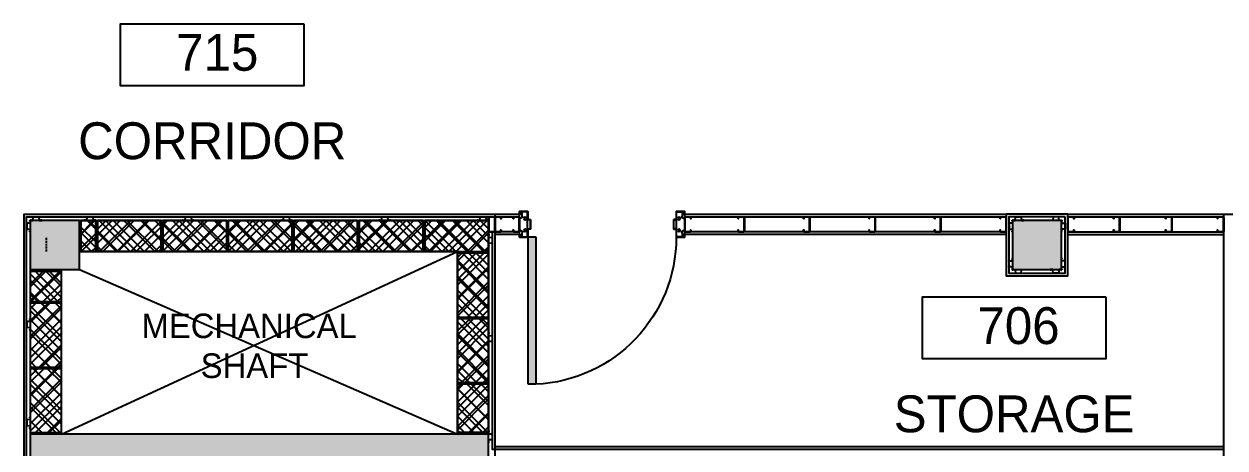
# Model space of a CAD drawing. Header units: millimetres. Extents: x 5414 to 278894, y 4264 to 146383.
# Drawn here: x 70226 to 77562, y 21062 to 23650 of the extents above; entities that cross this region are included whole.
import ezdxf
from ezdxf.enums import TextEntityAlignment as Align

# ---------------------------------------------------------------- set-up
doc = ezdxf.new("R2010")
doc.units = ezdxf.units.MM
doc.linetypes.add('Commercial Base Plan$0$ACAD_ISO10W100', pattern=[18, 12, -3, 0, -3])
for name, color, linetype in [('Commercial Base Plan$0$A-DR-INT', 6, 'Continuous'), ('Commercial Base Plan$0$A-GL-RMS-IDN', 6, 'Continuous'), ('Commercial Base Plan$0$A-PL-LAY-S', 6, 'Continuous')]:
    doc.layers.add(name, color=color, linetype=linetype)
doc.styles.add('Commercial Base Plan$0$STYLUS BT', font='stylu.ttf')
pattern_1 = [(45, (29037.91, -28863.82), (-42.426407, 42.426407), [])]
pattern_2 = [(315, (29037.91, -28863.82), (42.426407, 42.426407), [])]
pattern_3 = [(45, (29437.91, -28863.82), (-42.426407, 42.426407), [])]
pattern_4 = [(315, (29437.91, -28863.82), (42.426407, 42.426407), [])]
pattern_5 = [(45, (29837.91, -28863.82), (-42.426407, 42.426407), [])]
pattern_6 = [(315, (29837.91, -28863.82), (42.426407, 42.426407), [])]
pattern_7 = [(45, (30237.91, -28863.82), (-42.426407, 42.426407), [])]
pattern_8 = [(315, (30237.91, -28863.82), (42.426407, 42.426407), [])]
pattern_9 = [(45, (30637.91, -28863.82), (-42.426407, 42.426407), [])]
pattern_10 = [(315, (30637.91, -28863.82), (42.426407, 42.426407), [])]
pattern_11 = [(45, (31037.91, -28863.82), (-42.426407, 42.426407), [])]
pattern_12 = [(315, (31037.91, -28863.82), (42.426407, 42.426407), [])]
pattern_13 = [(315, (29032.91, -28658.82), (42.426407, 42.426407), [])]
pattern_14 = [(225, (29032.91, -28658.82), (42.426407, -42.426407), [])]
pattern_15 = [(315, (29032.91, -28258.82), (42.426407, 42.426407), [])]
pattern_16 = [(225, (29032.91, -28258.82), (42.426407, -42.426407), [])]
pattern_17 = [(135, (31452.91, -27953.82), (-42.426407, -42.426407), [])]
pattern_18 = [(45, (31452.91, -27953.82), (-42.426407, 42.426407), [])]
pattern_19 = [(135, (31452.91, -28353.82), (-42.426407, -42.426407), [])]
pattern_20 = [(45, (31452.91, -28353.82), (-42.426407, 42.426407), [])]

# ---------------------------------------------------------------- blocks, each defined once
blk = doc.blocks.new('Commercial Base Plan$0$wbFurringChanel 70x22')
blk.add_lwpolyline([(4.9, 2.6), (0.5, 2.6, 0.414214), (0, 2.1), (0, 0.5, 0.414214), (0.5, 0), (15.5, 0, 0.394412), (16, 0.5), (17.5, 21.5, -0.394412), (18, 22), (18.3, 22, -0.198912), (18.6, 21.9), (19.1, 21.4, 0.198912), (19.4, 21.3), (50.6, 21.3), (50.6, 21.3, 0.198912), (50.9, 21.4), (51.4, 21.9, -0.198912), (51.7, 22), (52, 22, -0.394412), (52.5, 21.5), (54, 0.5, 0.394412), (54.5, 0), (69.5, 0, 0.414214), (70, 0.5), (70, 1.5, 0.414214), (69.5, 2), (65, 2)], format="xyb")
blk = doc.blocks.new('Commercial Base Plan$0$wbC_Stud 92x38')
blk.add_lwpolyline([(-13, 38), (-3, 38, -0.414214), (0, 35), (0, 3, -0.414214), (-3, 0), (-89, 0, -0.414214), (-92, 3), (-92, 35, -0.414214), (-89, 38), (-79, 38), (-79, 37), (-89, 37, 0.414214), (-91, 35), (-91, 3, 0.414214), (-89, 1), (-3, 1, 0.414214), (-1, 3), (-1, 35, 0.414214), (-3, 37), (-13, 37)], format="xyb", close=True)
blk = doc.blocks.new('Commercial Base Plan$0$wbDoorPlan 900x124(1010ro)')
for p, q in [((54.5, 976.1), (54.5, 77)), ((99.5, 976.1), (54.5, 976.1)), ((99.5, 77), (99.5, 976.1)), ((54.5, 77), (99.5, 77)), ((1, -34.6), (1, 34.5)), ((1009, -34.6), (1009, 34.5))]:
    blk.add_line(p, q)
for points in [[(9, 65), (2, 65, -0.414214), (1, 66), (1, 77, -0.414214), (2, 78), (50, 78, -0.414214), (51, 77), (51, 29, 0.414214), (52, 28), (66, 28, -0.414214), (67, 27), (67, -27, -0.414214), (66, -28), (52, -28, 0.414214), (51, -29), (51, -77, -0.414214), (50, -78), (2, -78, -0.414214), (1, -77), (1, -66, -0.414214), (2, -65), (9, -65), (9, -64), (2, -64, 0.414214), (0, -66), (0, -77, 0.414214), (2, -79), (50, -79, 0.414214), (52, -77), (52, -29), (66, -29, 0.414214), (68, -27), (68, 27, 0.414214), (66, 29), (52, 29), (52, 77, 0.414214), (50, 79), (2, 79, 0.414214), (0, 77), (0, 66, 0.414214), (2, 64), (9, 64)], [(1001, 65), (1008, 65, 0.414214), (1009, 66), (1009, 77, 0.414214), (1008, 78), (960, 78, 0.414214), (959, 77), (959, 29, -0.414214), (958, 28), (944, 28, 0.414214), (943, 27), (943, -27, 0.414214), (944, -28), (958, -28, -0.414214), (959, -29), (959, -77, 0.414214), (960, -78), (1008, -78, 0.414214), (1009, -77), (1009, -66, 0.414214), (1008, -65), (1001, -65), (1001, -64), (1008, -64, -0.414214), (1010, -66), (1010, -77, -0.414214), (1008, -79), (960, -79, -0.414214), (958, -77), (958, -29), (944, -29, -0.414214), (942, -27), (942, 27, -0.414214), (944, 29), (958, 29), (958, 77, -0.414214), (960, 79), (1008, 79, -0.414214), (1010, 77), (1010, 66, -0.414214), (1008, 64), (1001, 64)]]:
    blk.add_lwpolyline(points, format="xyb", close=True)
for points in [[(0, -34), (0, 34), (20, 45), (15, 51.5), (15, 77), (50, 77), (50, -77), (15, -77), (15, -51.5), (20, -45)], [(1010, -34), (1010, 34), (990, 45), (995, 51.5), (995, 77), (960, 77), (960, -77), (995, -77), (995, -51.5), (990, -45)]]:
    blk.add_lwpolyline(points, close=True)
for centre in [(35, 36), (975, 36), (35, -36), (975, -36)]:
    blk.add_circle(centre, 8)
blk.add_arc((58.9, 77.9), 899.1, 359.94192, 87.41192)
blk.add_solid([(54.5, 976.1), (99.5, 976.1), (54.5, 77), (99.5, 77)])
blk = doc.blocks.new('Commercial Base Plan$0$att.RoomName&Number')
blk.add_lwpolyline([(-7.5, 0), (7.5, 0), (7.5, 5), (-7.5, 5)], close=True)
at = {"style": 'Commercial Base Plan$0$STYLUS BT'}
for tag, p in [('ROOM_NAME', (0, 9.5)), ('ROOM', (0, 2.5))]:
    blk.add_attdef(tag, text='', height=3, dxfattribs=at).set_placement(p, align=Align.MIDDLE)

msp = doc.modelspace()

# ---------------------------------------------------------------- hatches: boundary and pattern name
at = {"layer": 'Commercial Base Plan$0$A-PL-LAY-S'}
for points in [[(70564, 22451.2), (70264, 22451.2), (70264, 22151.2), (70564, 22151.2)], [(76564, 22451.2), (76264, 22451.2), (76264, 22151.2), (76564, 22151.2)], [(70564, 16351.2), (70464, 16351.2), (70464, 20946.2), (72864, 20946.2), (72864, 16351.2), (71589, 16351.2), (71589, 16151.2), (73064, 16151.2), (73064, 21146.2), (70264, 21146.2), (70264, 16151.2), (70564, 16151.2)]]:
    msp.add_hatch(color=256, dxfattribs=at).paths.add_polyline_path(points)
h = msp.add_hatch(dxfattribs=at)
h.set_pattern_fill('LINE', color=256, scale=25, angle=45, style=0)
h.set_pattern_definition([(45, (-81527.13, -183722.72), (-56.1266, 56.1266), [])])
h.paths.add_polyline_path([(70264, 21146.2), (70454, 21146.2), (70454, 22151.2), (70264, 22151.2)])
h.paths.add_polyline_path([(70564, 22261.2), (72874, 22261.2), (72874, 21146.2), (73064, 21146.2), (73064, 22451.2), (70564, 22451.2)])
h = msp.add_hatch(dxfattribs=at)
h.set_pattern_fill('LINE', color=256, scale=25, angle=315, style=0)
h.set_pattern_definition([(315, (-81527.13, -183722.72), (56.1266, 56.1266), [])])
h.paths.add_polyline_path([(70264, 21146.2), (70454, 21146.2), (70454, 22151.2), (70264, 22151.2)])
h.paths.add_polyline_path([(70564, 22261.2), (72874, 22261.2), (72874, 21146.2), (73064, 21146.2), (73064, 22451.2), (70564, 22451.2)])
h = msp.add_hatch(dxfattribs=at)
h.set_pattern_fill('_USER', color=6, scale=60, angle=45, style=0, pattern_type=0)
h.set_pattern_definition(pattern_11)
h.paths.add_polyline_path([(70674, 22451.2), (70674, 22446.2), (70674, 22266.2), (70674, 22261.2), (71064, 22261.2), (71064, 22266.2), (71064, 22446.2), (71064, 22451.2)])
h = msp.add_hatch(dxfattribs=at)
h.set_pattern_fill('_USER', color=6, scale=60, angle=315, style=0, pattern_type=0)
h.set_pattern_definition(pattern_12)
h.paths.add_polyline_path([(71064, 22261.2), (71064, 22266.2), (71064, 22446.2), (71064, 22451.2), (70674, 22451.2), (70674, 22446.2), (70674, 22266.2), (70674, 22261.2)])
h = msp.add_hatch(dxfattribs=at)
h.set_pattern_fill('_USER', color=6, scale=60, angle=45, style=0, pattern_type=0)
h.set_pattern_definition(pattern_11)
h.paths.add_polyline_path([(70674, 22451.2), (70674, 22446.2), (70674, 22266.2), (70674, 22261.2), (71064, 22261.2), (71064, 22266.2), (71064, 22446.2), (71064, 22451.2)])
h = msp.add_hatch(dxfattribs=at)
h.set_pattern_fill('_USER', color=6, scale=60, angle=315, style=0, pattern_type=0)
h.set_pattern_definition(pattern_12)
h.paths.add_polyline_path([(71064, 22261.2), (71064, 22266.2), (71064, 22446.2), (71064, 22451.2), (70674, 22451.2), (70674, 22446.2), (70674, 22266.2), (70674, 22261.2)])
h = msp.add_hatch(dxfattribs=at)
h.set_pattern_fill('_USER', color=6, scale=60, angle=45, style=0, pattern_type=0)
h.set_pattern_definition(pattern_9)
h.paths.add_polyline_path([(71074, 22451.2), (71074, 22446.2), (71074, 22266.2), (71074, 22261.2), (71464, 22261.2), (71464, 22266.2), (71464, 22446.2), (71464, 22451.2)])
h = msp.add_hatch(dxfattribs=at)
h.set_pattern_fill('_USER', color=6, scale=60, angle=315, style=0, pattern_type=0)
h.set_pattern_definition(pattern_10)
h.paths.add_polyline_path([(71464, 22261.2), (71464, 22266.2), (71464, 22446.2), (71464, 22451.2), (71074, 22451.2), (71074, 22446.2), (71074, 22266.2), (71074, 22261.2)])
h = msp.add_hatch(dxfattribs=at)
h.set_pattern_fill('_USER', color=6, scale=60, angle=45, style=0, pattern_type=0)
h.set_pattern_definition(pattern_9)
h.paths.add_polyline_path([(71074, 22451.2), (71074, 22446.2), (71074, 22266.2), (71074, 22261.2), (71464, 22261.2), (71464, 22266.2), (71464, 22446.2), (71464, 22451.2)])
h = msp.add_hatch(dxfattribs=at)
h.set_pattern_fill('_USER', color=6, scale=60, angle=315, style=0, pattern_type=0)
h.set_pattern_definition(pattern_10)
h.paths.add_polyline_path([(71464, 22261.2), (71464, 22266.2), (71464, 22446.2), (71464, 22451.2), (71074, 22451.2), (71074, 22446.2), (71074, 22266.2), (71074, 22261.2)])
h = msp.add_hatch(dxfattribs=at)
h.set_pattern_fill('_USER', color=6, scale=60, angle=45, style=0, pattern_type=0)
h.set_pattern_definition(pattern_7)
h.paths.add_polyline_path([(71474, 22451.2), (71474, 22446.2), (71474, 22266.2), (71474, 22261.2), (71864, 22261.2), (71864, 22266.2), (71864, 22446.2), (71864, 22451.2)])
h = msp.add_hatch(dxfattribs=at)
h.set_pattern_fill('_USER', color=6, scale=60, angle=315, style=0, pattern_type=0)
h.set_pattern_definition(pattern_8)
h.paths.add_polyline_path([(71864, 22261.2), (71864, 22266.2), (71864, 22446.2), (71864, 22451.2), (71474, 22451.2), (71474, 22446.2), (71474, 22266.2), (71474, 22261.2)])
h = msp.add_hatch(dxfattribs=at)
h.set_pattern_fill('_USER', color=6, scale=60, angle=45, style=0, pattern_type=0)
h.set_pattern_definition(pattern_7)
h.paths.add_polyline_path([(71474, 22451.2), (71474, 22446.2), (71474, 22266.2), (71474, 22261.2), (71864, 22261.2), (71864, 22266.2), (71864, 22446.2), (71864, 22451.2)])
h = msp.add_hatch(dxfattribs=at)
h.set_pattern_fill('_USER', color=6, scale=60, angle=315, style=0, pattern_type=0)
h.set_pattern_definition(pattern_8)
h.paths.add_polyline_path([(71864, 22261.2), (71864, 22266.2), (71864, 22446.2), (71864, 22451.2), (71474, 22451.2), (71474, 22446.2), (71474, 22266.2), (71474, 22261.2)])
h = msp.add_hatch(dxfattribs=at)
h.set_pattern_fill('_USER', color=6, scale=60, angle=45, style=0, pattern_type=0)
h.set_pattern_definition(pattern_5)
h.paths.add_polyline_path([(71874, 22451.2), (71874, 22446.2), (71874, 22266.2), (71874, 22261.2), (72264, 22261.2), (72264, 22266.2), (72264, 22446.2), (72264, 22451.2)])
h = msp.add_hatch(dxfattribs=at)
h.set_pattern_fill('_USER', color=6, scale=60, angle=315, style=0, pattern_type=0)
h.set_pattern_definition(pattern_6)
h.paths.add_polyline_path([(72264, 22261.2), (72264, 22266.2), (72264, 22446.2), (72264, 22451.2), (71874, 22451.2), (71874, 22446.2), (71874, 22266.2), (71874, 22261.2)])
h = msp.add_hatch(dxfattribs=at)
h.set_pattern_fill('_USER', color=6, scale=60, angle=45, style=0, pattern_type=0)
h.set_pattern_definition(pattern_5)
h.paths.add_polyline_path([(71874, 22451.2), (71874, 22446.2), (71874, 22266.2), (71874, 22261.2), (72264, 22261.2), (72264, 22266.2), (72264, 22446.2), (72264, 22451.2)])
h = msp.add_hatch(dxfattribs=at)
h.set_pattern_fill('_USER', color=6, scale=60, angle=315, style=0, pattern_type=0)
h.set_pattern_definition(pattern_6)
h.paths.add_polyline_path([(72264, 22261.2), (72264, 22266.2), (72264, 22446.2), (72264, 22451.2), (71874, 22451.2), (71874, 22446.2), (71874, 22266.2), (71874, 22261.2)])
h = msp.add_hatch(dxfattribs=at)
h.set_pattern_fill('_USER', color=6, scale=60, angle=45, style=0, pattern_type=0)
h.set_pattern_definition(pattern_3)
h.paths.add_polyline_path([(72274, 22451.2), (72274, 22446.2), (72274, 22266.2), (72274, 22261.2), (72664, 22261.2), (72664, 22266.2), (72664, 22446.2), (72664, 22451.2)])
h = msp.add_hatch(dxfattribs=at)
h.set_pattern_fill('_USER', color=6, scale=60, angle=315, style=0, pattern_type=0)
h.set_pattern_definition(pattern_4)
h.paths.add_polyline_path([(72664, 22261.2), (72664, 22266.2), (72664, 22446.2), (72664, 22451.2), (72274, 22451.2), (72274, 22446.2), (72274, 22266.2), (72274, 22261.2)])
h = msp.add_hatch(dxfattribs=at)
h.set_pattern_fill('_USER', color=6, scale=60, angle=45, style=0, pattern_type=0)
h.set_pattern_definition(pattern_3)
h.paths.add_polyline_path([(72274, 22451.2), (72274, 22446.2), (72274, 22266.2), (72274, 22261.2), (72664, 22261.2), (72664, 22266.2), (72664, 22446.2), (72664, 22451.2)])
h = msp.add_hatch(dxfattribs=at)
h.set_pattern_fill('_USER', color=6, scale=60, angle=315, style=0, pattern_type=0)
h.set_pattern_definition(pattern_4)
h.paths.add_polyline_path([(72664, 22261.2), (72664, 22266.2), (72664, 22446.2), (72664, 22451.2), (72274, 22451.2), (72274, 22446.2), (72274, 22266.2), (72274, 22261.2)])
h = msp.add_hatch(dxfattribs=at)
h.set_pattern_fill('_USER', color=256, scale=60, angle=225, style=0, pattern_type=0)
h.set_pattern_definition(pattern_1)
h.paths.add_polyline_path([(72674, 22266.2), (72674, 22261.2), (73064, 22261.2), (73064, 22266.2), (73064, 22446.2), (73064, 22451.2), (72674, 22451.2), (72674, 22446.2)])
h = msp.add_hatch(dxfattribs=at)
h.set_pattern_fill('_USER', color=256, scale=60, angle=135, style=0, pattern_type=0)
h.set_pattern_definition(pattern_2)
h.paths.add_polyline_path([(72674, 22266.2), (72674, 22261.2), (73064, 22261.2), (73064, 22266.2), (73064, 22446.2), (73064, 22451.2), (72674, 22451.2), (72674, 22446.2)])
h = msp.add_hatch(dxfattribs=at)
h.set_pattern_fill('_USER', color=256, scale=60, angle=225, style=0, pattern_type=0)
h.set_pattern_definition(pattern_1)
h.paths.add_polyline_path([(72674, 22266.2), (72674, 22261.2), (73064, 22261.2), (73064, 22266.2), (73064, 22446.2), (73064, 22451.2), (72674, 22451.2), (72674, 22446.2)])
h = msp.add_hatch(dxfattribs=at)
h.set_pattern_fill('_USER', color=256, scale=60, angle=135, style=0, pattern_type=0)
h.set_pattern_definition(pattern_2)
h.paths.add_polyline_path([(72674, 22266.2), (72674, 22261.2), (73064, 22261.2), (73064, 22266.2), (73064, 22446.2), (73064, 22451.2), (72674, 22451.2), (72674, 22446.2)])
h = msp.add_hatch(dxfattribs=at)
h.set_pattern_fill('_USER', color=6, scale=60, angle=-45, style=0, pattern_type=0)
h.set_pattern_definition(pattern_13)
h.paths.add_polyline_path([(73064, 22251.2), (73059, 22251.2), (72879, 22251.2), (72874, 22251.2), (72874, 21861.2), (72879, 21861.2), (73059, 21861.2), (73064, 21861.2)])
h = msp.add_hatch(dxfattribs=at)
h.set_pattern_fill('_USER', color=6, scale=60, angle=225, style=0, pattern_type=0)
h.set_pattern_definition(pattern_14)
h.paths.add_polyline_path([(72874, 21861.2), (72879, 21861.2), (73059, 21861.2), (73064, 21861.2), (73064, 22251.2), (73059, 22251.2), (72879, 22251.2), (72874, 22251.2)])
h = msp.add_hatch(dxfattribs=at)
h.set_pattern_fill('_USER', color=6, scale=60, angle=-45, style=0, pattern_type=0)
h.set_pattern_definition(pattern_13)
h.paths.add_polyline_path([(73064, 22251.2), (73059, 22251.2), (72879, 22251.2), (72874, 22251.2), (72874, 21861.2), (72879, 21861.2), (73059, 21861.2), (73064, 21861.2)])
h = msp.add_hatch(dxfattribs=at)
h.set_pattern_fill('_USER', color=6, scale=60, angle=225, style=0, pattern_type=0)
h.set_pattern_definition(pattern_14)
h.paths.add_polyline_path([(72874, 21861.2), (72879, 21861.2), (73059, 21861.2), (73064, 21861.2), (73064, 22251.2), (73059, 22251.2), (72879, 22251.2), (72874, 22251.2)])
h = msp.add_hatch(dxfattribs=at)
h.set_pattern_fill('_USER', color=6, scale=60, angle=135, style=0, pattern_type=0)
h.set_pattern_definition(pattern_19)
h.paths.add_polyline_path([(70264, 21556.2), (70269, 21556.2), (70449, 21556.2), (70454, 21556.2), (70454, 21946.2), (70449, 21946.2), (70269, 21946.2), (70264, 21946.2)])
h = msp.add_hatch(dxfattribs=at)
h.set_pattern_fill('_USER', color=6, scale=60, angle=405, style=0, pattern_type=0)
h.set_pattern_definition(pattern_20)
h.paths.add_polyline_path([(70454, 21946.2), (70449, 21946.2), (70269, 21946.2), (70264, 21946.2), (70264, 21556.2), (70269, 21556.2), (70449, 21556.2), (70454, 21556.2)])
h = msp.add_hatch(dxfattribs=at)
h.set_pattern_fill('_USER', color=6, scale=60, angle=135, style=0, pattern_type=0)
h.set_pattern_definition(pattern_19)
h.paths.add_polyline_path([(70264, 21556.2), (70269, 21556.2), (70449, 21556.2), (70454, 21556.2), (70454, 21946.2), (70449, 21946.2), (70269, 21946.2), (70264, 21946.2)])
h = msp.add_hatch(dxfattribs=at)
h.set_pattern_fill('_USER', color=6, scale=60, angle=405, style=0, pattern_type=0)
h.set_pattern_definition(pattern_20)
h.paths.add_polyline_path([(70454, 21946.2), (70449, 21946.2), (70269, 21946.2), (70264, 21946.2), (70264, 21556.2), (70269, 21556.2), (70449, 21556.2), (70454, 21556.2)])
h = msp.add_hatch(dxfattribs=at)
h.set_pattern_fill('_USER', color=6, scale=60, angle=-45, style=0, pattern_type=0)
h.set_pattern_definition(pattern_15)
h.paths.add_polyline_path([(73064, 21851.2), (73059, 21851.2), (72879, 21851.2), (72874, 21851.2), (72874, 21461.2), (72879, 21461.2), (73059, 21461.2), (73064, 21461.2)])
h = msp.add_hatch(dxfattribs=at)
h.set_pattern_fill('_USER', color=6, scale=60, angle=225, style=0, pattern_type=0)
h.set_pattern_definition(pattern_16)
h.paths.add_polyline_path([(72874, 21461.2), (72879, 21461.2), (73059, 21461.2), (73064, 21461.2), (73064, 21851.2), (73059, 21851.2), (72879, 21851.2), (72874, 21851.2)])
h = msp.add_hatch(dxfattribs=at)
h.set_pattern_fill('_USER', color=6, scale=60, angle=-45, style=0, pattern_type=0)
h.set_pattern_definition(pattern_15)
h.paths.add_polyline_path([(73064, 21851.2), (73059, 21851.2), (72879, 21851.2), (72874, 21851.2), (72874, 21461.2), (72879, 21461.2), (73059, 21461.2), (73064, 21461.2)])
h = msp.add_hatch(dxfattribs=at)
h.set_pattern_fill('_USER', color=6, scale=60, angle=225, style=0, pattern_type=0)
h.set_pattern_definition(pattern_16)
h.paths.add_polyline_path([(72874, 21461.2), (72879, 21461.2), (73059, 21461.2), (73064, 21461.2), (73064, 21851.2), (73059, 21851.2), (72879, 21851.2), (72874, 21851.2)])
h = msp.add_hatch(dxfattribs=at)
h.set_pattern_fill('_USER', color=6, scale=60, angle=135, style=0, pattern_type=0)
h.set_pattern_definition(pattern_17)
h.paths.add_polyline_path([(70264, 21156.2), (70269, 21156.2), (70449, 21156.2), (70454, 21156.2), (70454, 21546.2), (70449, 21546.2), (70269, 21546.2), (70264, 21546.2)])
h = msp.add_hatch(dxfattribs=at)
h.set_pattern_fill('_USER', color=6, scale=60, angle=405, style=0, pattern_type=0)
h.set_pattern_definition(pattern_18)
h.paths.add_polyline_path([(70454, 21546.2), (70449, 21546.2), (70269, 21546.2), (70264, 21546.2), (70264, 21156.2), (70269, 21156.2), (70449, 21156.2), (70454, 21156.2)])
h = msp.add_hatch(dxfattribs=at)
h.set_pattern_fill('_USER', color=6, scale=60, angle=135, style=0, pattern_type=0)
h.set_pattern_definition(pattern_17)
h.paths.add_polyline_path([(70264, 21156.2), (70269, 21156.2), (70449, 21156.2), (70454, 21156.2), (70454, 21546.2), (70449, 21546.2), (70269, 21546.2), (70264, 21546.2)])
h = msp.add_hatch(dxfattribs=at)
h.set_pattern_fill('_USER', color=6, scale=60, angle=405, style=0, pattern_type=0)
h.set_pattern_definition(pattern_18)
h.paths.add_polyline_path([(70454, 21546.2), (70449, 21546.2), (70269, 21546.2), (70264, 21546.2), (70264, 21156.2), (70269, 21156.2), (70449, 21156.2), (70454, 21156.2)])

# ---------------------------------------------------------------- linework, layer by layer
for p, q in [((70659, 22451.2), (70574, 22366.2)), ((70659, 22451.2), (70574, 22366.2)), ((70664, 22405.6), (70618.4, 22451.2)), ((70664, 22405.6), (70618.4, 22451.2)), ((73102, 22489.2), (73102, 22365.2)), ((73252, 22365.2), (73252, 22489.2)), ((74262, 22365.2), (74262, 22489.2)), ((76602, 22489.2), (77554, 22489.2)), ((76602, 22473.2), (77554, 22473.2)), ((70574, 22446.2), (70564, 22446.2)), ((70574, 22446.2), (70564, 22446.2)), ((70664, 22320.7), (70574, 22410.7)), ((70664, 22320.7), (70574, 22410.7)), ((70674, 22446.2), (70664, 22446.2)), ((70674, 22446.2), (70664, 22446.2)), ((71074, 22446.2), (71064, 22446.2)), ((71074, 22446.2), (71064, 22446.2)), ((71474, 22446.2), (71464, 22446.2)), ((71474, 22446.2), (71464, 22446.2)), ((71874, 22446.2), (71864, 22446.2)), ((71874, 22446.2), (71864, 22446.2)), ((72274, 22446.2), (72264, 22446.2)), ((72274, 22446.2), (72264, 22446.2)), ((72674, 22446.2), (72664, 22446.2)), ((72674, 22446.2), (72664, 22446.2)), ((76602, 22381.2), (77554, 22381.2)), ((70664, 22371.3), (70574, 22281.3)), ((70664, 22371.3), (70574, 22281.3)), ((70638.7, 22261.2), (70574, 22325.9)), ((70638.7, 22261.2), (70574, 22325.9)), ((76602, 22365.2), (77554, 22365.2)), ((70454, 21146.2), (72874, 22261.2)), ((70454, 21146.2), (72874, 22261.2)), ((70574, 22266.2), (70564, 22266.2)), ((70574, 22266.2), (70564, 22266.2)), ((70664, 22286.5), (70638.7, 22261.2)), ((70664, 22286.5), (70638.7, 22261.2)), ((70674, 22266.2), (70664, 22266.2)), ((70674, 22266.2), (70664, 22266.2)), ((71074, 22266.2), (71064, 22266.2)), ((71074, 22266.2), (71064, 22266.2)), ((71474, 22266.2), (71464, 22266.2)), ((71474, 22266.2), (71464, 22266.2)), ((71874, 22266.2), (71864, 22266.2)), ((71874, 22266.2), (71864, 22266.2)), ((72274, 22266.2), (72264, 22266.2)), ((72274, 22266.2), (72264, 22266.2)), ((72674, 22266.2), (72664, 22266.2)), ((72674, 22266.2), (72664, 22266.2)), ((72879, 22251.2), (72879, 22261.2)), ((72879, 22251.2), (72879, 22261.2)), ((73059, 22251.2), (73059, 22261.2)), ((73059, 22251.2), (73059, 22261.2)), ((70264, 22151.2), (70264, 21146.2)), ((70264, 22141.2), (70264, 21956.2)), ((70444, 22141.2), (70264, 21961.2)), ((70359.1, 22141.2), (70264, 22046)), ((70274.3, 22141.2), (70264, 22130.9)), ((70264, 22141.2), (70269, 22141.2)), ((70264, 22141.2), (70264, 21956.2)), ((70444, 22141.2), (70264, 21961.2)), ((70359.1, 22141.2), (70264, 22046)), ((70274.3, 22141.2), (70264, 22130.9)), ((70264, 22141.2), (70269, 22141.2)), ((70264, 22086.6), (70394.4, 21956.2)), ((70264, 22086.6), (70394.4, 21956.2)), ((70269, 22151.2), (70269, 22141.2)), ((70269, 22151.2), (70269, 22141.2)), ((70269, 22141.2), (70449, 22141.2)), ((70269, 22141.2), (70449, 22141.2)), ((70294.3, 22141.2), (70454, 21981.5)), ((70294.3, 22141.2), (70454, 21981.5)), ((70379.1, 22141.2), (70454, 22066.3)), ((70379.1, 22141.2), (70454, 22066.3)), ((70449, 22151.2), (70449, 22141.2)), ((70449, 22151.2), (70449, 22141.2)), ((70449, 22141.2), (70454, 22141.2)), ((70449, 22141.2), (70454, 22141.2)), ((70454, 21146.2), (70454, 22151.2)), ((70454, 21956.2), (70454, 22141.2)), ((70454, 21956.2), (70454, 22141.2)), ((70564, 22151.2), (72874, 21146.2)), ((70564, 22151.2), (72874, 21146.2)), ((70454, 22066.3), (70343.8, 21956.2)), ((70454, 22066.3), (70343.8, 21956.2)), ((70264, 22001.8), (70309.6, 21956.2)), ((70264, 22001.8), (70309.6, 21956.2)), ((70264, 21956.2), (70269, 21956.2)), ((70264, 21956.2), (70269, 21956.2)), ((70269, 21956.2), (70449, 21956.2)), ((70269, 21956.2), (70269, 21946.2)), ((70269, 21956.2), (70449, 21956.2)), ((70269, 21956.2), (70269, 21946.2)), ((70454, 21981.5), (70428.7, 21956.2)), ((70454, 21981.5), (70428.7, 21956.2)), ((70449, 21956.2), (70454, 21956.2)), ((70449, 21956.2), (70449, 21946.2)), ((70449, 21956.2), (70454, 21956.2)), ((70449, 21956.2), (70449, 21946.2)), ((72879, 21851.2), (72879, 21861.2)), ((72879, 21851.2), (72879, 21861.2)), ((73059, 21851.2), (73059, 21861.2)), ((73059, 21851.2), (73059, 21861.2)), ((70269, 21556.2), (70269, 21546.2)), ((70269, 21556.2), (70269, 21546.2)), ((70449, 21556.2), (70449, 21546.2)), ((70449, 21556.2), (70449, 21546.2)), ((72879, 21451.2), (72874, 21451.2)), ((72874, 21451.2), (72874, 21156.2)), ((72874, 21425.9), (72899.3, 21451.2)), ((72874, 21341), (72984.1, 21451.2)), ((72879, 21451.2), (72874, 21451.2)), ((72874, 21451.2), (72874, 21156.2)), ((72874, 21425.9), (72899.3, 21451.2)), ((72874, 21341), (72984.1, 21451.2)), ((72874, 21256.2), (73064, 21446.2)), ((72874, 21256.2), (73064, 21446.2)), ((73064, 21235.9), (72874, 21425.9)), ((73064, 21235.9), (72874, 21425.9)), ((72879, 21451.2), (72879, 21461.2)), ((72879, 21451.2), (72879, 21461.2)), ((73064, 21320.7), (72933.5, 21451.2)), ((73064, 21320.7), (72933.5, 21451.2)), ((73064, 21405.6), (73018.4, 21451.2)), ((73064, 21405.6), (73018.4, 21451.2)), ((73059, 21451.2), (73059, 21461.2)), ((73059, 21451.2), (73059, 21461.2)), ((73064, 21451.2), (73059, 21451.2)), ((73064, 21451.2), (73059, 21451.2)), ((73064, 21156.2), (73064, 21451.2)), ((73064, 21156.2), (73064, 21451.2)), ((72874, 21171.3), (73064, 21361.3)), ((72874, 21171.3), (73064, 21361.3)), ((73058.8, 21156.2), (72874, 21341)), ((73058.8, 21156.2), (72874, 21341)), ((72943.7, 21156.2), (73064, 21276.5)), ((72943.7, 21156.2), (73064, 21276.5)), ((72974, 21156.2), (72874, 21256.2)), ((72974, 21156.2), (72874, 21256.2)), ((70269, 21156.2), (70269, 21146.2)), ((70269, 21156.2), (70269, 21146.2)), ((70449, 21156.2), (70449, 21146.2)), ((70449, 21156.2), (70449, 21146.2)), ((72889.1, 21156.2), (72874, 21171.3)), ((72889.1, 21156.2), (72874, 21171.3)), ((72879, 21156.2), (72874, 21156.2)), ((72879, 21156.2), (72874, 21156.2)), ((72879, 21146.2), (72879, 21156.2)), ((72879, 21146.2), (72879, 21156.2)), ((73028.5, 21156.2), (73064, 21191.6)), ((73028.5, 21156.2), (73064, 21191.6)), ((73064, 21156.2), (73059, 21156.2)), ((73059, 21146.2), (73059, 21156.2)), ((73064, 21156.2), (73059, 21156.2)), ((73059, 21146.2), (73059, 21156.2)), ((73102, 21070.2), (73102, 20946.2))]:
    msp.add_line(p, q, dxfattribs=at)
at = {"layer": 'Commercial Base Plan$0$A-PL-LAY-S', "linetype": 'Commercial Base Plan$0$ACAD_ISO10W100'}
msp.add_line((70364, 22261.2), (70364, 22351.2), dxfattribs=at)
at = {"layer": 'Commercial Base Plan$0$A-PL-LAY-S'}
for points in [[(70602, 16203.2), (70602, 16113.2), (70226, 16113.2), (70226, 22489.2), (73102, 22489.2), (73252, 22489.2)], [(70586, 16203.2), (70586, 16129.2), (70242, 16129.2), (70242, 22473.2), (73086, 22473.2), (73252, 22473.2)], [(70564, 22451.2), (73064, 22451.2), (73064, 21146.2)], [(70664, 22451.2), (70574, 22451.2)], [(70574, 22451.2), (70574, 22446.2)], [(70664, 22451.2), (70574, 22451.2)], [(70574, 22451.2), (70574, 22446.2)], [(70664, 22446.2), (70664, 22451.2)], [(70664, 22446.2), (70664, 22451.2)], [(71064, 22451.2), (70674, 22451.2), (70674, 22446.2)], [(71064, 22451.2), (70674, 22451.2), (70674, 22446.2)], [(71064, 22446.2), (71064, 22451.2)], [(71064, 22446.2), (71064, 22451.2)], [(71464, 22451.2), (71074, 22451.2), (71074, 22446.2)], [(71464, 22451.2), (71074, 22451.2), (71074, 22446.2)], [(71464, 22446.2), (71464, 22451.2)], [(71464, 22446.2), (71464, 22451.2)], [(71864, 22451.2), (71474, 22451.2), (71474, 22446.2)], [(71864, 22451.2), (71474, 22451.2), (71474, 22446.2)], [(71864, 22446.2), (71864, 22451.2)], [(71864, 22446.2), (71864, 22451.2)], [(72264, 22451.2), (71874, 22451.2), (71874, 22446.2)], [(72264, 22451.2), (71874, 22451.2), (71874, 22446.2)], [(72264, 22446.2), (72264, 22451.2)], [(72264, 22446.2), (72264, 22451.2)], [(72664, 22451.2), (72274, 22451.2), (72274, 22446.2)], [(72664, 22451.2), (72274, 22451.2), (72274, 22446.2)], [(72664, 22446.2), (72664, 22451.2)], [(72664, 22446.2), (72664, 22451.2)], [(73064, 22451.2), (72674, 22451.2), (72674, 22446.2)], [(73064, 22451.2), (72674, 22451.2), (72674, 22446.2)], [(73064, 22446.2), (73064, 22451.2)], [(73064, 22446.2), (73064, 22451.2)], [(74262, 22489.2), (76226, 22489.2)], [(74262, 22473.2), (76226, 22473.2)], [(81551, 22489.2), (82602, 22489.2), (82602, 20260.2), (77554, 20260.2), (77554, 22489.2), (77792, 22489.2)], [(70574, 22446.2), (70574, 22266.2)], [(70574, 22446.2), (70574, 22266.2)], [(70664, 22266.2), (70664, 22446.2)], [(70664, 22266.2), (70664, 22446.2)], [(72674, 22446.2), (72674, 22266.2)], [(72674, 22446.2), (72674, 22266.2)], [(73064, 22266.2), (73064, 22446.2)], [(73064, 22266.2), (73064, 22446.2)], [(73252, 22381.2), (73086, 22381.2), (73086, 21054.2), (77554, 21054.2)], [(76226, 22381.2), (74262, 22381.2)], [(73252, 22365.2), (73102, 22365.2), (73102, 21070.2), (77554, 21070.2)], [(76226, 22365.2), (74262, 22365.2)], [(72874, 21146.2), (72874, 22261.2), (70564, 22261.2)], [(70574, 22261.2), (70664, 22261.2), (70664, 22266.2)], [(70574, 22266.2), (70574, 22261.2)], [(70574, 22261.2), (70664, 22261.2), (70664, 22266.2)], [(70574, 22266.2), (70574, 22261.2)], [(70674, 22266.2), (70674, 22261.2), (71064, 22261.2), (71064, 22266.2)], [(70674, 22266.2), (70674, 22261.2), (71064, 22261.2), (71064, 22266.2)], [(71074, 22266.2), (71074, 22261.2), (71464, 22261.2), (71464, 22266.2)], [(71074, 22266.2), (71074, 22261.2), (71464, 22261.2), (71464, 22266.2)], [(71474, 22266.2), (71474, 22261.2), (71864, 22261.2), (71864, 22266.2)], [(71474, 22266.2), (71474, 22261.2), (71864, 22261.2), (71864, 22266.2)], [(71874, 22266.2), (71874, 22261.2), (72264, 22261.2), (72264, 22266.2)], [(71874, 22266.2), (71874, 22261.2), (72264, 22261.2), (72264, 22266.2)], [(72274, 22266.2), (72274, 22261.2), (72664, 22261.2), (72664, 22266.2)], [(72274, 22266.2), (72274, 22261.2), (72664, 22261.2), (72664, 22266.2)], [(72674, 22266.2), (72674, 22261.2), (72879, 22261.2)], [(72674, 22266.2), (72674, 22261.2), (72879, 22261.2)], [(72879, 22251.2), (72874, 22251.2), (72874, 21861.2), (72879, 21861.2)], [(72879, 22251.2), (72874, 22251.2), (72874, 21861.2), (72879, 21861.2)], [(72879, 22261.2), (73059, 22261.2)], [(72879, 22261.2), (73059, 22261.2)], [(73059, 22261.2), (73064, 22261.2), (73064, 22266.2)], [(73059, 22261.2), (73064, 22261.2), (73064, 22266.2)], [(73064, 21861.2), (73064, 22251.2), (73059, 22251.2)], [(73064, 21861.2), (73064, 22251.2), (73059, 22251.2)], [(70264, 21946.2), (70264, 21556.2), (70269, 21556.2)], [(70269, 21946.2), (70264, 21946.2)], [(70264, 21946.2), (70264, 21556.2), (70269, 21556.2)], [(70269, 21946.2), (70264, 21946.2)], [(70449, 21556.2), (70454, 21556.2), (70454, 21946.2), (70449, 21946.2)], [(70449, 21556.2), (70454, 21556.2), (70454, 21946.2), (70449, 21946.2)], [(72879, 21851.2), (72874, 21851.2), (72874, 21461.2), (72879, 21461.2)], [(72879, 21851.2), (72874, 21851.2), (72874, 21461.2), (72879, 21461.2)], [(73059, 21861.2), (73064, 21861.2)], [(73059, 21861.2), (73064, 21861.2)], [(73064, 21461.2), (73064, 21851.2), (73059, 21851.2)], [(73064, 21461.2), (73064, 21851.2), (73059, 21851.2)], [(70264, 21546.2), (70264, 21156.2), (70269, 21156.2)], [(70269, 21546.2), (70264, 21546.2)], [(70264, 21546.2), (70264, 21156.2), (70269, 21156.2)], [(70269, 21546.2), (70264, 21546.2)], [(70449, 21156.2), (70454, 21156.2), (70454, 21546.2), (70449, 21546.2)], [(70449, 21156.2), (70454, 21156.2), (70454, 21546.2), (70449, 21546.2)], [(73059, 21451.2), (72879, 21451.2)], [(73059, 21451.2), (72879, 21451.2)], [(73059, 21461.2), (73064, 21461.2)], [(73059, 21461.2), (73064, 21461.2)], [(72874, 21146.2), (70454, 21146.2)], [(73059, 21156.2), (72879, 21156.2)], [(73059, 21156.2), (72879, 21156.2)]]:
    msp.add_lwpolyline(points, dxfattribs=at)
for points in [[(70564, 22451.2), (70264, 22451.2), (70264, 22151.2), (70564, 22151.2)], [(76586, 22473.2), (76242, 22473.2), (76242, 22129.2), (76586, 22129.2)], [(76564, 22451.2), (76264, 22451.2), (76264, 22151.2), (76564, 22151.2)], [(70454, 22151.2), (70564, 22151.2), (70564, 22261.2), (72874, 22261.2), (72874, 21146.2), (70454, 21146.2)], [(70564, 16351.2), (70464, 16351.2), (70464, 20946.2), (72864, 20946.2), (72864, 16351.2), (71589, 16351.2), (71589, 16151.2), (73064, 16151.2), (73064, 21146.2), (70264, 21146.2), (70264, 16151.2), (70564, 16151.2)]]:
    msp.add_lwpolyline(points, close=True, dxfattribs=at)
at = {"layer": 'Commercial Base Plan$0$A-PL-LAY-S', "linetype": 'Continuous'}
msp.add_lwpolyline([(76602, 22489.2), (76226, 22489.2), (76226, 22113.2), (76602, 22113.2)], close=True, dxfattribs=at)
at = {"layer": 'Commercial Base Plan$0$A-PL-LAY-S', "color": 5}
for points in [[(70674, 22446.2), (70674, 22266.2)], [(70674, 22446.2), (70674, 22266.2)], [(71064, 22266.2), (71064, 22446.2)], [(71064, 22266.2), (71064, 22446.2)], [(71074, 22446.2), (71074, 22266.2)], [(71074, 22446.2), (71074, 22266.2)], [(71464, 22266.2), (71464, 22446.2)], [(71464, 22266.2), (71464, 22446.2)], [(71474, 22446.2), (71474, 22266.2)], [(71474, 22446.2), (71474, 22266.2)], [(71864, 22266.2), (71864, 22446.2)], [(71864, 22266.2), (71864, 22446.2)], [(71874, 22446.2), (71874, 22266.2)], [(71874, 22446.2), (71874, 22266.2)], [(72264, 22266.2), (72264, 22446.2)], [(72264, 22266.2), (72264, 22446.2)], [(72274, 22446.2), (72274, 22266.2)], [(72274, 22446.2), (72274, 22266.2)], [(72664, 22266.2), (72664, 22446.2)], [(72664, 22266.2), (72664, 22446.2)], [(73059, 22251.2), (72879, 22251.2)], [(73059, 22251.2), (72879, 22251.2)], [(70449, 21946.2), (70269, 21946.2)], [(70449, 21946.2), (70269, 21946.2)], [(72879, 21861.2), (73059, 21861.2)], [(72879, 21861.2), (73059, 21861.2)], [(73059, 21851.2), (72879, 21851.2)], [(73059, 21851.2), (72879, 21851.2)], [(70269, 21556.2), (70449, 21556.2)], [(70269, 21556.2), (70449, 21556.2)], [(70449, 21546.2), (70269, 21546.2)], [(70449, 21546.2), (70269, 21546.2)], [(72879, 21461.2), (73059, 21461.2)], [(72879, 21461.2), (73059, 21461.2)], [(70269, 21156.2), (70449, 21156.2)], [(70269, 21156.2), (70449, 21156.2)]]:
    msp.add_lwpolyline(points, dxfattribs=at)

# ---------------------------------------------------------------- block references
at = {"layer": 'Commercial Base Plan$0$A-DR-INT', "xscale": -1, "rotation": 180}
msp.add_blockref('Commercial Base Plan$0$wbDoorPlan 900x124(1010ro)', (73252, 22427.2), dxfattribs=at)
at = {"layer": 'Commercial Base Plan$0$A-GL-RMS-IDN'}
ref = msp.add_blockref('Commercial Base Plan$0$att.RoomName&Number', (71375.5, 23650.4), dxfattribs=dict(at, xscale=75, yscale=75, zscale=75, rotation=180))
ref.add_attrib('ROOM', '715', dxfattribs={"layer": '0', "height": 225, "style": 'Commercial Base Plan$0$STYLUS BT'}).set_placement((71406.5, 23476.1), align=Align.MIDDLE)
ref.add_attrib('ROOM_NAME', 'CORRIDOR', dxfattribs={"layer": '0', "height": 225, "style": 'Commercial Base Plan$0$STYLUS BT'}).set_placement((71375.5, 22937.9), align=Align.MIDDLE)
ref = msp.add_blockref('Commercial Base Plan$0$att.RoomName&Number', (76274.1, 21983.1), dxfattribs=dict(at, xscale=75, yscale=75, zscale=75, rotation=180))
ref.add_attrib('ROOM', '706', dxfattribs={"layer": '0', "height": 225, "style": 'Commercial Base Plan$0$STYLUS BT'}).set_placement((76300.9, 21809.1), align=Align.MIDDLE)
ref.add_attrib('ROOM_NAME', 'STORAGE', dxfattribs={"layer": '0', "height": 225, "style": 'Commercial Base Plan$0$STYLUS BT'}).set_placement((76274.1, 21270.6), align=Align.MIDDLE)
at = {"layer": 'Commercial Base Plan$0$A-PL-LAY-S', "xscale": -1}
for p, rotation in [((70264, 22451.2), 90), ((76264, 22451.2), 90), ((76564, 22151.2), 270), ((76264, 22151.2), 180), ((70264, 21851.2), 90), ((70264, 21251.2), 90)]:
    msp.add_blockref('Commercial Base Plan$0$wbFurringChanel 70x22', p, dxfattribs=dict(at, rotation=rotation))
at = {"layer": 'Commercial Base Plan$0$A-PL-LAY-S'}
for p in [(70264, 22451.2), (70594, 22451.2), (71194, 22451.2), (71794, 22451.2), (72394, 22451.2), (72994, 22451.2), (76264, 22451.2)]:
    msp.add_blockref('Commercial Base Plan$0$wbFurringChanel 70x22', p, dxfattribs=at)
for name, p, rotation in [('Commercial Base Plan$0$wbC_Stud 92x38', (73064, 22381.2), 270), ('Commercial Base Plan$0$wbC_Stud 92x38', (73102, 22381.2), 270), ('Commercial Base Plan$0$wbC_Stud 92x38', (73252, 22473.2), 90.00000000000001), ('Commercial Base Plan$0$wbC_Stud 92x38', (74262, 22381.2), 270), ('Commercial Base Plan$0$wbC_Stud 92x38', (74626, 22473.2), 90.00000000000001), ('Commercial Base Plan$0$wbC_Stud 92x38', (75026, 22473.2), 90.00000000000001), ('Commercial Base Plan$0$wbC_Stud 92x38', (75426, 22473.2), 90.00000000000001), ('Commercial Base Plan$0$wbC_Stud 92x38', (75826, 22473.2), 90.00000000000001), ('Commercial Base Plan$0$wbC_Stud 92x38', (76226, 22473.2), 90.00000000000001), ('Commercial Base Plan$0$wbFurringChanel 70x22', (76564, 22451.2), 270), ('Commercial Base Plan$0$wbC_Stud 92x38', (76602, 22381.2), 270), ('Commercial Base Plan$0$wbC_Stud 92x38', (76919.3, 22473.2), 90.00000000000001), ('Commercial Base Plan$0$wbC_Stud 92x38', (77237.6, 22473.2), 90.00000000000001), ('Commercial Base Plan$0$wbC_Stud 92x38', (77554, 22473.2), 90.00000000000001), ('Commercial Base Plan$0$wbFurringChanel 70x22', (73064, 22365.2), 270), ('Commercial Base Plan$0$wbFurringChanel 70x22', (76264, 22151.2), 90.00000000000001), ('Commercial Base Plan$0$wbFurringChanel 70x22', (76564, 22151.2), 180), ('Commercial Base Plan$0$wbFurringChanel 70x22', (73064, 21765.2), 270), ('Commercial Base Plan$0$wbFurringChanel 70x22', (73064, 21165.2), 270)]:
    msp.add_blockref(name, p, dxfattribs=dict(at, rotation=rotation))
at = {"layer": 'Commercial Base Plan$0$A-PL-LAY-S', "xscale": -1}
msp.add_blockref('Commercial Base Plan$0$wbFurringChanel 70x22', (76564, 22451.2), dxfattribs=at)

# ---------------------------------------------------------------- texts
at = {"layer": 'Commercial Base Plan$0$A-GL-RMS-IDN', "style": 'Commercial Base Plan$0$STYLUS BT'}
for s, p in [('MECHANICAL ', (71628.9, 21732.8)), ('SHAFT', (71633.6, 21489.5))]:
    msp.add_text(s, height=150, dxfattribs=at).set_placement(p, align=Align.CENTER)

doc.saveas('drawing.dxf')
